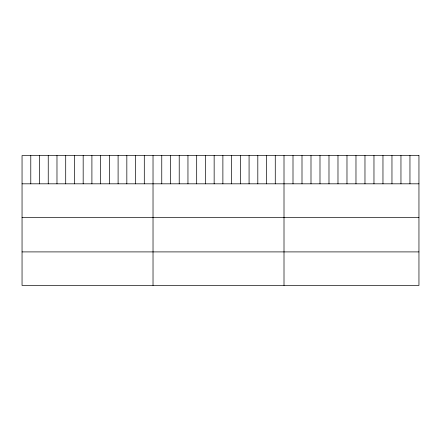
<?xml version="1.0" encoding="UTF-8"?>
<svg xmlns="http://www.w3.org/2000/svg" width="441" height="441" viewBox="0 0 441 441"><rect width="100%" height="100%" fill="white"/><g stroke="black" fill="none" stroke-linecap="round" stroke-linejoin="round"><path stroke-width="0.66" d="M22.05 183.82L418.95 183.82M22.05 217.352L418.95 217.352M22.05 251.905L418.95 251.905M409.954 155.563L409.954 183.82M400.957 155.563L400.957 183.82M391.961 155.563L391.961 183.82M382.964 155.563L382.964 183.82M373.968 155.563L373.968 183.82M364.972 155.563L364.972 183.82M355.975 155.563L355.975 183.82M346.979 155.563L346.979 183.82M337.982 155.563L337.982 183.82M328.986 155.563L328.986 183.82M319.99 155.563L319.99 183.82M310.993 155.563L310.993 183.82M301.997 155.563L301.997 183.82M293 155.563L293 183.82M284.004 155.563L284.004 285.437M275.272 155.563L275.272 183.82M266.54 155.563L266.54 183.82M257.809 155.563L257.809 183.82M249.077 155.563L249.077 183.82M240.345 155.563L240.345 183.82M231.613 155.563L231.613 183.82M222.881 155.563L222.881 183.82M214.15 155.563L214.15 183.82M205.418 155.563L205.418 183.82M196.686 155.563L196.686 183.82M187.954 155.563L187.954 183.82M179.222 155.563L179.222 183.82M170.491 155.563L170.491 183.82M161.759 155.563L161.759 183.82M153.027 155.563L153.027 285.437M144.295 155.563L144.295 183.82M135.563 155.563L135.563 183.82M126.832 155.563L126.832 183.82M118.1 155.563L118.1 183.82M109.368 155.563L109.368 183.82M100.636 155.563L100.636 183.82M91.904 155.563L91.904 183.82M83.173 155.563L83.173 183.82M74.441 155.563L74.441 183.82M65.709 155.563L65.709 183.82M56.977 155.563L56.977 183.82M48.245 155.563L48.245 183.82M39.514 155.563L39.514 183.82M30.782 155.563L30.782 183.82M418.95 155.563L22.05 155.563L22.05 285.437L418.95 285.437L418.95 155.563"/></g></svg>
